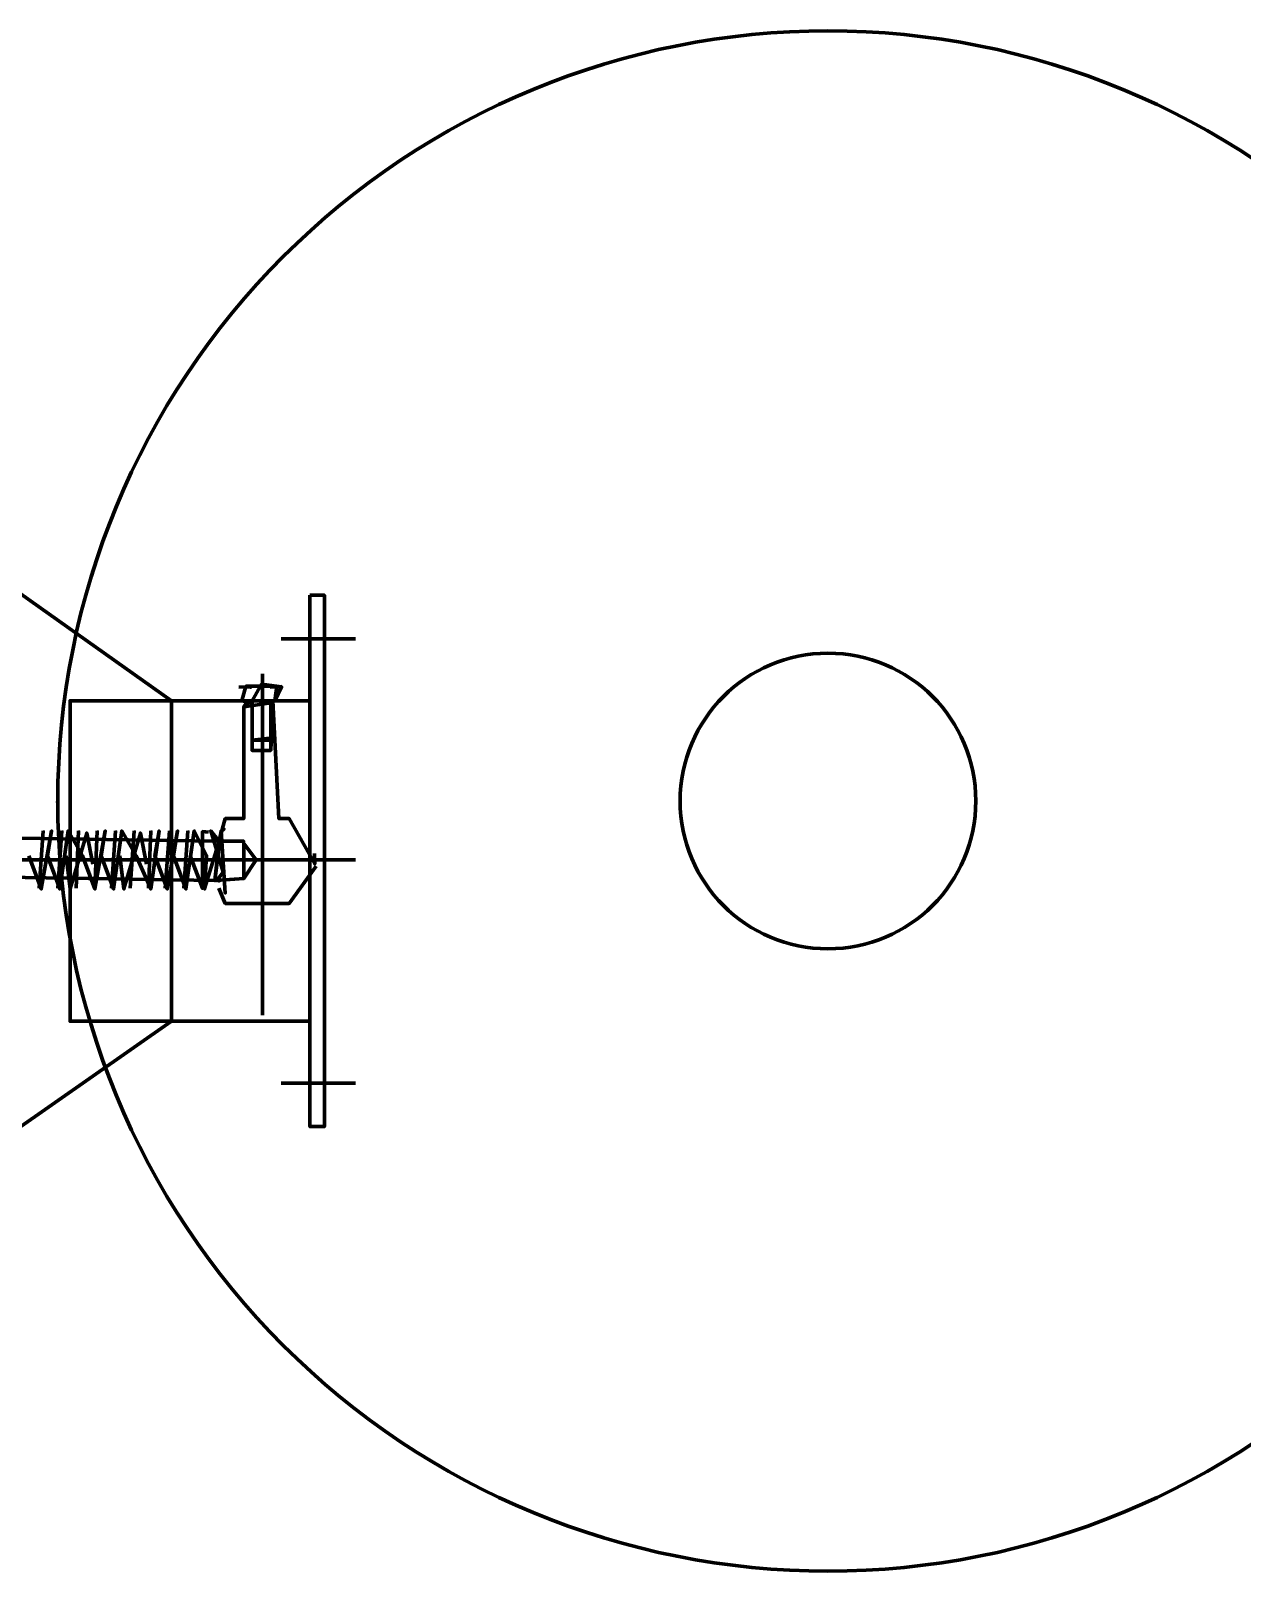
# Model space of a CAD drawing. Extents: x 0 to 1153, y 0 to 816.
# Drawn here: x 601.86 to 608.06, y 417.83 to 425.71 of the extents above; entities that cross this region are included whole.
import ezdxf

# ---------------------------------------------------------------- set-up
doc = ezdxf.new("R2010")
doc.units = 0
doc.header["$MEASUREMENT"] = 0
doc.layers.add('EQUIPMENTS', color=7, linetype='Continuous')
doc.layers.add('Hatch', color=7, linetype='Continuous')

msp = doc.modelspace()

# ---------------------------------------------------------------- linework, layer by layer
at = {"layer": 'EQUIPMENTS', "color": 251, "linetype": 'Continuous', "lineweight": 211}
for p, q in [((603.5251, 422.6031), (603.1442, 422.6031)), ((603.0489, 420.6769), (603.0489, 422.4232)), ((603.5251, 421.4706), (599.5458, 421.4706)), ((603.5251, 420.3276), (603.1442, 420.3276))]:
    msp.add_line(p, q, dxfattribs=at)
for points in [[(605.9435, 425.7146, 0.414222), (602.0012, 421.7723, -0.414222), (605.9435, 425.7146, -0.414221), (609.8857, 421.7723, 0.414221)], [(605.9435, 417.83, 0.414219), (609.8857, 421.7723, -0.414219), (605.9435, 417.83, -0.414221), (602.0012, 421.7723, 0.414221)]]:
    msp.add_lwpolyline(points, format="xyb", close=True, dxfattribs=at)
for points in [[(603.2923, 420.6451), (602.5832, 420.6451), (602.0647, 420.6451), (602.0647, 422.2856), (602.5832, 422.2856), (601.5672, 423.0052), (601.3767, 423.0052), (600.3607, 422.2856), (600.8793, 422.2856), (600.8793, 420.6451), (600.3607, 420.6451), (599.6622, 420.6451)], [(602.9289, 422.3549), (602.9903, 422.3566), (602.989, 422.3549), (602.989, 422.3549)], [(603.3147, 421.5043), (603.3165, 421.4502), (603.1865, 421.6823), (603.1335, 421.6823), (603.1018, 422.2856), (603.0912, 422.0316), (602.996, 422.0316), (602.996, 422.2856), (603.0436, 422.3702), (603.1466, 422.3563), (603.1124, 422.2856), (603.123, 422.3596), (602.9642, 422.3596), (602.9431, 422.2856), (602.996, 422.275), (602.996, 422.0316), (603.0912, 422.0316), (602.996, 422.0316)], [(603.0877, 422.3549), (603.1455, 422.3577)], [(603.2923, 422.2856), (602.5832, 422.2856), (602.5832, 420.6451), (601.5672, 419.9361), (601.3767, 419.9361), (600.3607, 420.6451), (600.3607, 422.2856), (599.6622, 422.2856)], [(600.1067, 421.4072), (602.8055, 421.3649), (602.8372, 421.6189), (602.8584, 421.3013), (602.8372, 421.6082), (602.8584, 421.6823), (602.9536, 421.6823), (602.9536, 422.2538), (603.0912, 422.275), (603.0912, 422.0316)], [(602.9536, 422.2538), (602.9748, 422.2856), (602.9748, 422.2538)], [(601.853, 421.4919), (601.9165, 421.3225), (601.9694, 421.6189), (601.9482, 421.4919), (602.0117, 421.3225), (602.0541, 421.6189), (602.1282, 421.4919), (602.1917, 421.3225), (602.2445, 421.6189), (602.2234, 421.4919), (602.2869, 421.3225), (602.3292, 421.6189), (602.4033, 421.4919), (602.4774, 421.3225), (602.5197, 421.6189), (602.4986, 421.4919), (602.562, 421.3225), (602.615, 421.6189), (602.5938, 421.4919), (602.6573, 421.3225), (602.6997, 421.6189), (602.7632, 421.4919), (602.7526, 421.3225), (602.8266, 421.5659), (602.9536, 421.5659), (602.8161, 421.5659), (600.1067, 421.6082)], [(601.9057, 421.3253), (601.9271, 421.6189), (601.9271, 421.6189)], [(602.0009, 421.3253), (602.0223, 421.6189), (602.0223, 421.6189)], [(602.1811, 421.4495), (602.1493, 421.6082), (602.0647, 421.3225), (602.0435, 421.4919)], [(602.0962, 421.3253), (602.107, 421.6189), (602.107, 421.6189)], [(602.1915, 421.3253), (602.2022, 421.6189), (602.2022, 421.6189)], [(602.2761, 421.3253), (602.2975, 421.6189), (602.2975, 421.6189)], [(602.4562, 421.4495), (602.4245, 421.6082), (602.3398, 421.3225), (602.3187, 421.4919)], [(602.3714, 421.3253), (602.3927, 421.6189), (602.3927, 421.6189)], [(602.4666, 421.3253), (602.4774, 421.6189), (602.4774, 421.6189)], [(602.5513, 421.3253), (602.5727, 421.6189), (602.5727, 421.6189)], [(602.6465, 421.3253), (602.6679, 421.6189), (602.6679, 421.6189)], [(602.6785, 421.4919), (602.7418, 421.3253), (602.7422, 421.616), (602.7737, 421.6123)], [(602.9536, 421.5553), (602.9536, 421.3754), (602.8055, 421.3649), (602.8266, 421.5659), (602.7843, 421.6189), (602.8478, 421.4072), (602.8161, 421.3649), (602.9536, 421.3754), (602.9536, 421.5553), (603.0172, 421.4706), (602.9536, 421.3754)], [(601.7048, 421.5236), (601.6836, 421.4706), (602.8584, 421.4706)], [(602.8265, 421.3253), (602.8584, 421.2484), (603.1865, 421.2484), (603.3241, 421.4389)]]:
    msp.add_lwpolyline(points, dxfattribs=at)
for points in [[(603.2923, 422.8253), (603.3664, 422.8253), (603.3664, 420.1054), (603.2923, 420.1054)], [(602.996, 422.0845), (603.0912, 422.0845), (603.1018, 422.0951), (602.996, 422.0845)], [(602.8372, 421.613), (602.8493, 421.629), (602.8525, 421.6294), (602.8375, 421.6162), (602.8266, 421.5659)]]:
    msp.add_lwpolyline(points, close=True, dxfattribs=at)
msp.add_circle((605.9435, 421.7723), 0.7567, dxfattribs=at)
for p in [(602.0012, 421.767), (602.0012, 421.767), (602.8266, 421.5659), (602.8266, 421.3649)]:
    msp.add_point(p, dxfattribs=at)
at = {"layer": 'Hatch', "color": 251, "linetype": 'Continuous', "lineweight": 211}
for p, q in [((603.5251, 422.6031), (603.1442, 422.6031)), ((603.0489, 420.6769), (603.0489, 422.4232)), ((603.5251, 421.4706), (599.5458, 421.4706)), ((603.5251, 420.3276), (603.1442, 420.3276))]:
    msp.add_line(p, q, dxfattribs=at)
for points in [[(605.9435, 425.7146, 0.414222), (602.0012, 421.7723, -0.414222), (605.9435, 425.7146, -0.414221), (609.8857, 421.7723, 0.414221)], [(605.9435, 417.83, 0.414219), (609.8857, 421.7723, -0.414219), (605.9435, 417.83, -0.414221), (602.0012, 421.7723, 0.414221)]]:
    msp.add_lwpolyline(points, format="xyb", close=True, dxfattribs=at)
for points in [[(603.2923, 420.6451), (602.5832, 420.6451), (602.0647, 420.6451), (602.0647, 422.2856), (602.5832, 422.2856), (601.5672, 423.0052), (601.3767, 423.0052), (600.3607, 422.2856), (600.8793, 422.2856), (600.8793, 420.6451), (600.3607, 420.6451), (599.6622, 420.6451)], [(602.9289, 422.3549), (602.9903, 422.3566), (602.989, 422.3549), (602.989, 422.3549)], [(603.3147, 421.5043), (603.3165, 421.4502), (603.1865, 421.6823), (603.1335, 421.6823), (603.1018, 422.2856), (603.0912, 422.0316), (602.996, 422.0316), (602.996, 422.2856), (603.0436, 422.3702), (603.1466, 422.3563), (603.1124, 422.2856), (603.123, 422.3596), (602.9642, 422.3596), (602.9431, 422.2856), (602.996, 422.275), (602.996, 422.0316), (603.0912, 422.0316), (602.996, 422.0316)], [(603.0877, 422.3549), (603.1455, 422.3577)], [(603.2923, 422.2856), (602.5832, 422.2856), (602.5832, 420.6451), (601.5672, 419.9361), (601.3767, 419.9361), (600.3607, 420.6451), (600.3607, 422.2856), (599.6622, 422.2856)], [(600.1067, 421.4072), (602.8055, 421.3649), (602.8372, 421.6189), (602.8584, 421.3013), (602.8372, 421.6082), (602.8584, 421.6823), (602.9536, 421.6823), (602.9536, 422.2538), (603.0912, 422.275), (603.0912, 422.0316)], [(602.9536, 422.2538), (602.9748, 422.2856), (602.9748, 422.2538)], [(601.853, 421.4919), (601.9165, 421.3225), (601.9694, 421.6189), (601.9482, 421.4919), (602.0117, 421.3225), (602.0541, 421.6189), (602.1282, 421.4919), (602.1917, 421.3225), (602.2445, 421.6189), (602.2234, 421.4919), (602.2869, 421.3225), (602.3292, 421.6189), (602.4033, 421.4919), (602.4774, 421.3225), (602.5197, 421.6189), (602.4986, 421.4919), (602.562, 421.3225), (602.615, 421.6189), (602.5938, 421.4919), (602.6573, 421.3225), (602.6997, 421.6189), (602.7632, 421.4919), (602.7526, 421.3225), (602.8266, 421.5659), (602.9536, 421.5659), (602.8161, 421.5659), (600.1067, 421.6082)], [(601.9057, 421.3253), (601.9271, 421.6189), (601.9271, 421.6189)], [(602.0009, 421.3253), (602.0223, 421.6189), (602.0223, 421.6189)], [(602.1811, 421.4495), (602.1493, 421.6082), (602.0647, 421.3225), (602.0435, 421.4919)], [(602.0962, 421.3253), (602.107, 421.6189), (602.107, 421.6189)], [(602.1915, 421.3253), (602.2022, 421.6189), (602.2022, 421.6189)], [(602.2761, 421.3253), (602.2975, 421.6189), (602.2975, 421.6189)], [(602.4562, 421.4495), (602.4245, 421.6082), (602.3398, 421.3225), (602.3187, 421.4919)], [(602.3714, 421.3253), (602.3927, 421.6189), (602.3927, 421.6189)], [(602.4666, 421.3253), (602.4774, 421.6189), (602.4774, 421.6189)], [(602.5513, 421.3253), (602.5727, 421.6189), (602.5727, 421.6189)], [(602.6465, 421.3253), (602.6679, 421.6189), (602.6679, 421.6189)], [(602.6785, 421.4919), (602.7418, 421.3253), (602.7422, 421.616), (602.7737, 421.6123)], [(602.9536, 421.5553), (602.9536, 421.3754), (602.8055, 421.3649), (602.8266, 421.5659), (602.7843, 421.6189), (602.8478, 421.4072), (602.8161, 421.3649), (602.9536, 421.3754), (602.9536, 421.5553), (603.0172, 421.4706), (602.9536, 421.3754)], [(601.7048, 421.5236), (601.6836, 421.4706), (602.8584, 421.4706)], [(602.8265, 421.3253), (602.8584, 421.2484), (603.1865, 421.2484), (603.3241, 421.4389)]]:
    msp.add_lwpolyline(points, dxfattribs=at)
for points in [[(603.2923, 422.8253), (603.3664, 422.8253), (603.3664, 420.1054), (603.2923, 420.1054)], [(602.996, 422.0845), (603.0912, 422.0845), (603.1018, 422.0951), (602.996, 422.0845)], [(602.8372, 421.613), (602.8493, 421.629), (602.8525, 421.6294), (602.8375, 421.6162), (602.8266, 421.5659)]]:
    msp.add_lwpolyline(points, close=True, dxfattribs=at)
msp.add_circle((605.9435, 421.7723), 0.7567, dxfattribs=at)
for p in [(602.0012, 421.767), (602.0012, 421.767), (602.8266, 421.5659), (602.8266, 421.3649)]:
    msp.add_point(p, dxfattribs=at)

doc.saveas('drawing.dxf')
